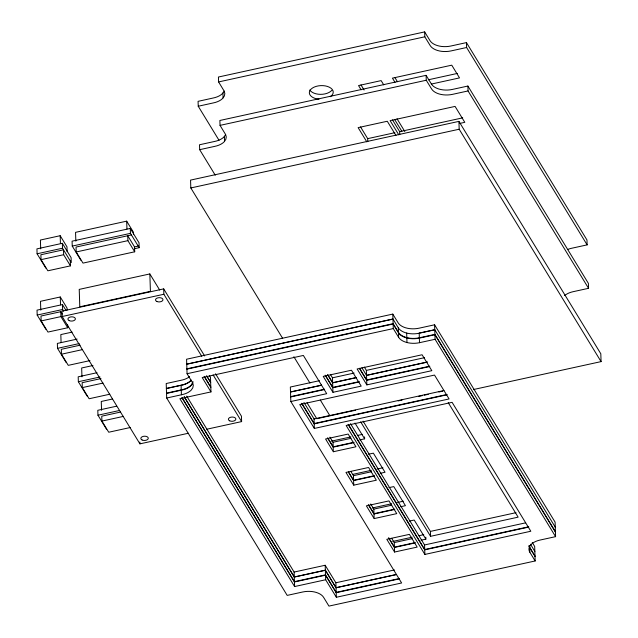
<?xml version="1.0" encoding="UTF-8"?>
<svg xmlns="http://www.w3.org/2000/svg" width="638" height="638" viewBox="0 0 638 638"><rect width="100%" height="100%" fill="white"/><g stroke="black" fill="none" stroke-linecap="round" stroke-linejoin="round"><path stroke-width="0.96" d="M192.979 381.58L192.66 383.207L191.089 385.527A16.436 9.379 -1.9 0 1 181.256 390.217L166.542 393.455M567.732 249.458A16.436 9.379 -1.9 0 1 571.568 248.278L587.127 244.872L586.96 239.968L466.45 42.602L450.899 46.008A16.436 9.379 -1.9 0 1 430.02 40.657L424.653 31.9L218.435 77.031L218.595 81.935L224.193 91.138L222.622 93.403A16.436 9.379 -1.9 0 1 212.789 98.1L198.075 101.338L198.235 106.243L219.009 140.272M564.654 295.593A16.436 9.379 -1.9 0 1 573.012 291.718L588.563 288.312L588.403 283.408L467.893 86.042L452.334 89.44A16.436 9.379 -1.9 0 1 431.463 84.096L426.096 75.34L219.879 120.47L220.038 125.375L225.637 134.578L224.066 136.843A16.436 9.379 -1.9 0 1 214.224 141.54L199.511 144.77L199.678 149.675L215.253 175.203M191.233 380.049L190.929 380.623A16.436 9.379 -1.9 0 1 181.096 385.312L166.382 388.55M189.606 376.659A16.436 9.379 -1.9 0 1 180.929 380.296L166.215 383.526L166.693 398.024L287.188 595.39L302.723 591.992A16.436 9.379 -1.9 0 1 323.602 597.343L328.945 606.1L535.162 560.969L529.835 552.213A16.436 9.379 -1.9 0 1 540.027 540.059L555.586 536.654L555.108 522.155L434.59 324.79L419.038 328.195A16.436 9.379 -1.9 0 1 398.16 322.852L392.793 314.095L186.575 359.226L187.062 373.716L192.66 382.92L191.081 385.185A16.436 9.379 -1.9 0 1 181.248 389.882L166.534 393.112M198.235 106.243L212.948 103.005A16.436 9.379 -1.9 0 0 222.782 98.308L224.353 95.995L224.831 93.547L224.193 91.138M199.678 149.675L214.392 146.445A16.436 9.379 -1.9 0 0 224.225 141.748L225.796 139.435L226.275 136.987L225.637 134.578M166.374 388.43L181.088 385.2A16.436 9.379 -1.9 0 0 190.929 380.503M166.693 398.024L181.407 394.786A16.436 9.379 -1.9 0 0 191.24 390.089L192.812 387.776L193.298 385.328L192.66 382.92M218.595 81.935L424.812 36.805L430.179 45.561A16.436 9.379 -1.9 0 0 451.058 50.912L466.609 47.507L587.127 244.872M220.038 125.375L426.256 80.244L431.623 89.001A16.436 9.379 -1.9 0 0 452.501 94.352L468.053 90.947L588.563 288.312M428.242 79.806L457.422 73.418M431.328 84.072L459.527 77.9L451.752 65.164L392.434 78.147L395.026 82.39M360.534 126.914L367.695 138.645L394.898 132.688M392.506 119.92L399.667 131.643L462.702 117.847M473.691 389.483L601.068 361.61L600.813 353.763L458.921 121.379L190.555 180.107L190.818 187.955L282.474 338.076M459.95 123.389L464.799 122.329L455.085 106.41L390.113 120.63L398.806 134.873M190.818 187.955L459.185 129.227L601.068 361.61M67.142 251.755L66.982 246.85L60.179 235.709L40.401 240.04L40.696 248.868M133.549 234.258L133.486 232.296L126.683 221.155L75.555 232.344L75.842 241.172M62.357 243.309L62.516 248.214L71.265 262.545L71.097 257.64L62.357 243.309L36.932 248.876L37.092 253.78L45.84 268.104M134.331 248.74L139.188 247.68L139.02 242.775L130.272 228.444L72.078 241.18L72.246 246.085L80.994 260.416M37.092 253.78L62.516 248.214M72.246 246.085L130.439 233.356L139.188 247.68M131.412 234.944L76.042 247.058L76.201 251.97L83.004 263.111L134.706 251.795L134.538 246.89L127.736 235.749L127.903 240.654L134.706 251.795M41.055 259.658L63.648 254.714L70.451 265.855L47.858 270.799L41.055 259.658L40.888 254.753L63.489 249.809L63.648 254.714M76.201 251.97L127.903 240.654M134.538 246.89L138.215 246.085M149.842 273.933L79.224 289.389L79.798 306.806L150.424 291.351L149.842 273.933L159.667 290.019M67.142 310.084L67.07 308.122L60.267 296.981L40.497 301.311L40.792 310.14M66.049 310.483L62.452 304.581L37.028 310.148L37.187 315.052L45.936 329.375M37.187 315.052L62.612 309.494L63.64 311.177M204.639 355.94L163.695 288.878L61.998 311.129L62.173 316.52L139.921 443.857L188.346 433.258M62.213 314.087L60.762 311.703L40.984 316.025L41.151 320.93L47.954 332.071L67.724 327.749L67.628 324.806M41.151 320.93L60.921 316.608L67.724 327.749M62.173 316.52L163.87 294.262L201.712 356.235M72.126 332.111L60.825 334.583L61.081 342.439M77.126 339.097L57.356 343.427L57.516 348.332L66.264 362.655M57.516 348.332L79.176 343.587M80.149 345.182L61.312 349.305L61.471 354.21L68.274 365.351L89.934 360.614M61.471 354.21L82.19 349.672M92.965 365.51L81.664 367.982L81.959 376.819M97.024 372.704L78.195 376.827L78.354 381.731L87.103 396.054M78.354 381.731L100.014 376.986M100.987 378.581L82.15 382.704L82.318 387.609L89.121 398.75L109.832 394.212M186.743 364.131L392.96 319L398.327 327.876L398.646 337.342A16.436 9.379 -1.9 0 0 419.517 342.694L435.076 339.288L555.586 536.654M186.743 364.242L392.96 319.112M82.318 387.609L103.029 383.071M186.894 368.812L393.112 323.681L398.479 332.438A16.436 9.379 -1.9 0 0 419.357 337.789L434.909 334.384L555.427 531.749M186.91 369.147L393.128 324.016L398.495 332.781A16.436 9.379 -1.9 0 0 419.365 338.124L434.925 334.719L555.435 532.084M187.062 373.716L393.279 328.586L398.646 337.342M112.567 398.989L101.267 401.469L101.562 410.298M419.198 333.1L434.757 329.694L555.275 527.179M398.327 327.876A16.436 9.379 -1.9 0 0 419.206 333.219L434.757 329.814M116.626 406.183L97.797 410.306L97.957 415.21L106.706 429.534M97.957 415.21L119.617 410.465M209.455 375.726L210.484 377.409L210.963 391.907L179.9 398.702L294.596 586.553L325.659 579.751L336.354 597.264L401.621 582.98L290.832 401.525L290.346 387.035L319.439 380.671M120.59 412.06L101.753 416.183L101.92 421.088L108.723 432.229L130.383 427.492M101.92 421.088L123.581 416.351M330.42 374.466L332.47 377.816L354.122 373.078M364.322 367.049L366.364 370.399L424.549 357.663M290.513 391.939L321.536 385.153M356.171 377.568L332.629 382.72L328.028 375.184M366.531 375.303L427.62 361.929M290.513 392.059L321.544 385.264M356.171 377.688L332.637 382.84L327.517 374.458M426.655 362.264L366.531 375.423L361.929 367.767M290.665 396.621L324.606 389.196M359.154 381.636L332.789 387.402L325.627 375.678M429.717 366.188L366.683 379.985L359.521 368.262M290.681 396.964L324.614 389.531M359.162 381.971L332.797 387.744L325.125 375.176M429.733 366.531L366.698 380.328L359.537 368.597M290.832 401.525L326.704 393.678L303.361 355.446L202.214 377.576L210.963 391.907M332.948 392.314L361.196 386.126L351.482 370.215L323.227 376.396L332.948 392.314L332.47 377.816M366.85 384.889L431.822 370.67L422.101 354.76L357.128 368.979L366.85 384.889L366.364 370.399M206.752 429.23L241.619 421.598L241.443 416.207L215.524 373.764M443.928 390.536L314.024 418.967L314.343 428.441L449.088 398.949L434.51 375.072L299.764 404.564L314.343 428.441M355.549 410.234L316.775 418.719L306.998 402.714M398.2 400.903L402.084 400.05M418.56 396.445L422.436 395.6M424.374 395.169L428.257 394.324M438.92 391.987L442.796 391.142M446.983 394.467L314.175 423.536L302.109 403.774M446.999 394.81L314.191 423.871L301.622 403.288M331.537 441.137L350.908 436.894M357.687 435.411L362.528 434.358M329.918 437.166L333.028 442.262L350.916 438.346M359.784 439.893L364.625 438.832L364.561 436.87M353.891 442.293L333.18 446.823L327.996 438.338M353.907 442.628L333.188 447.166L327.485 437.827M333.339 451.736L355.94 446.783L348.165 434.055L325.571 439L333.339 451.736L333.028 442.262M368.525 454.224L373.374 453.163L385.033 472.264L380.192 473.324M352.91 474.353L371.308 470.326M377.122 469.05L382.936 467.782M350.844 471.442L353.436 475.685L371.324 471.769M374.299 475.717L353.588 480.255L348.404 471.761M374.307 476.06L353.596 480.589L348.412 472.104M353.747 485.159L376.348 480.215L368.573 467.479L345.971 472.423L353.747 485.159L353.436 475.685M388.933 487.639L393.774 486.587L405.433 505.679L400.592 506.739M372.345 507.984L391.716 503.741M397.522 502.473L403.336 501.197M370.726 504.012L373.836 509.108L391.724 505.192M394.699 509.14L373.988 513.67L368.804 505.184M394.715 509.475L373.996 514.013L368.293 504.674M374.147 518.582L396.748 513.63L388.973 500.902L366.379 505.846L374.147 518.582L373.836 509.108M409.357 521.102L414.206 520.042L425.865 539.142L421.024 540.203M363.078 421.152L430.403 531.406L516.03 512.665M392.769 541.447L412.14 537.204M418.919 535.721L423.768 534.66M391.676 538.328L394.26 542.571L412.156 538.655M360.653 421.814L430.562 536.311L518.136 517.147L448.227 402.65M415.131 542.603L394.412 547.133L388.717 537.802M415.139 542.938L394.428 547.476L388.725 538.137M186.687 396.11L294.118 572.055L325.181 565.26L335.867 582.765L336.354 597.264M350.509 423.664L424.565 544.956L525.64 522.841M394.579 552.037L417.172 547.093L409.405 534.365L386.803 539.309L394.579 552.037L394.26 542.571M528.711 526.765L424.717 549.525L348.587 424.844M528.719 527.108L424.733 549.86L348.085 424.334M424.884 554.43L530.816 531.247L452.095 402.323L346.163 425.506L424.884 554.43L424.565 544.956M335.867 582.765L394.42 569.957M396.501 574.439L336.035 587.67L325.34 570.165L294.277 576.959L184.254 396.764M396.509 574.559L336.035 587.789L325.348 570.284L294.285 577.079L184.262 396.876M399.54 578.491L336.186 592.359L325.5 574.846L294.437 581.649L182.332 398.048M399.548 578.833L336.202 592.694L325.508 575.189L294.445 581.984L181.83 397.538M394.858 77.485L397.45 81.728M383.741 84.862L381.149 80.611L358.548 85.564L361.14 89.806M397.043 118.788L404.827 131.532M394.611 119.442L401.876 131.332M395.983 135.495L387.282 121.252L358.133 127.632L366.834 141.875M360.98 84.902L364.091 89.99M354.991 423.058L364.625 438.832M293.863 356.73L309.916 383.023M320.276 399.986L329.599 415.25M303.967 402.498L314.367 419.413M213.108 374.913L241.619 421.598M207.047 376.42L210.644 382.314M206.537 375.694L210.652 382.433M204.631 376.891L210.803 386.995M204.12 376.38L210.811 387.338M532.259 542.491L534.684 546.479L535.162 560.969M530.489 544.214L534.851 551.495M535.003 556.065L529.676 547.308A16.436 9.379 -1.9 0 1 528.982 545.729M535.011 556.4L529.684 547.643A16.436 9.379 -1.9 0 1 528.998 546.072M529.62 545.681L529.835 552.213M466.45 42.602L466.609 47.507M467.893 86.042L468.053 90.947M458.921 121.379L459.185 129.227M434.59 324.79L435.076 339.288M424.653 31.9L424.812 36.805M426.096 75.34L426.256 80.244M430.403 531.406L430.562 536.311M419.206 333.219L419.517 342.694M425.801 537.18L425.865 539.142M406.669 333.06L406.98 342.534M399.667 131.643L399.763 134.586M392.793 314.095L393.279 328.586M367.695 138.645L367.791 141.588M325.181 565.26L325.659 579.751M294.118 572.055L294.596 586.553M222.933 92.949L223.093 97.853M224.369 136.388L224.536 141.293M181.096 385.312L181.407 394.786M163.695 288.878L163.87 294.262M139.866 442.054L139.921 443.857M130.272 228.444L130.439 233.356M126.683 221.155L126.946 229.002M70.292 260.95L70.451 265.855M60.179 235.709L60.435 243.556M62.452 304.581L62.612 309.494M60.267 296.981L60.53 304.836M60.762 311.703L60.921 316.608M319 99.185A11.955 6.819 -1.9 0 1 310.132 90.237A11.955 6.819 -1.9 0 1 327.446 86.441A11.955 6.819 -1.9 0 1 330.301 96.705M331.864 90.277A11.955 6.819 -1.9 0 1 320.388 94.352A11.955 6.819 -1.9 0 1 309.821 89.998M229.68 420.833A3.732 2.129 -1.9 0 0 235.789 419.493A3.732 2.129 -1.9 0 0 230.916 417.172A3.732 2.129 -1.9 0 0 229.68 420.833M142.107 439.997A3.732 2.129 -1.9 0 0 148.223 438.657A3.732 2.129 -1.9 0 0 143.343 436.344A3.732 2.129 -1.9 0 0 142.107 439.997M69.215 320.619A3.732 2.129 -1.9 0 0 75.332 319.279A3.732 2.129 -1.9 0 0 70.451 316.966A3.732 2.129 -1.9 0 0 69.215 320.619M156.788 301.455A3.732 2.129 -1.9 0 0 162.905 300.115A3.732 2.129 -1.9 0 0 158.025 297.802A3.732 2.129 -1.9 0 0 156.788 301.455"/></g></svg>
